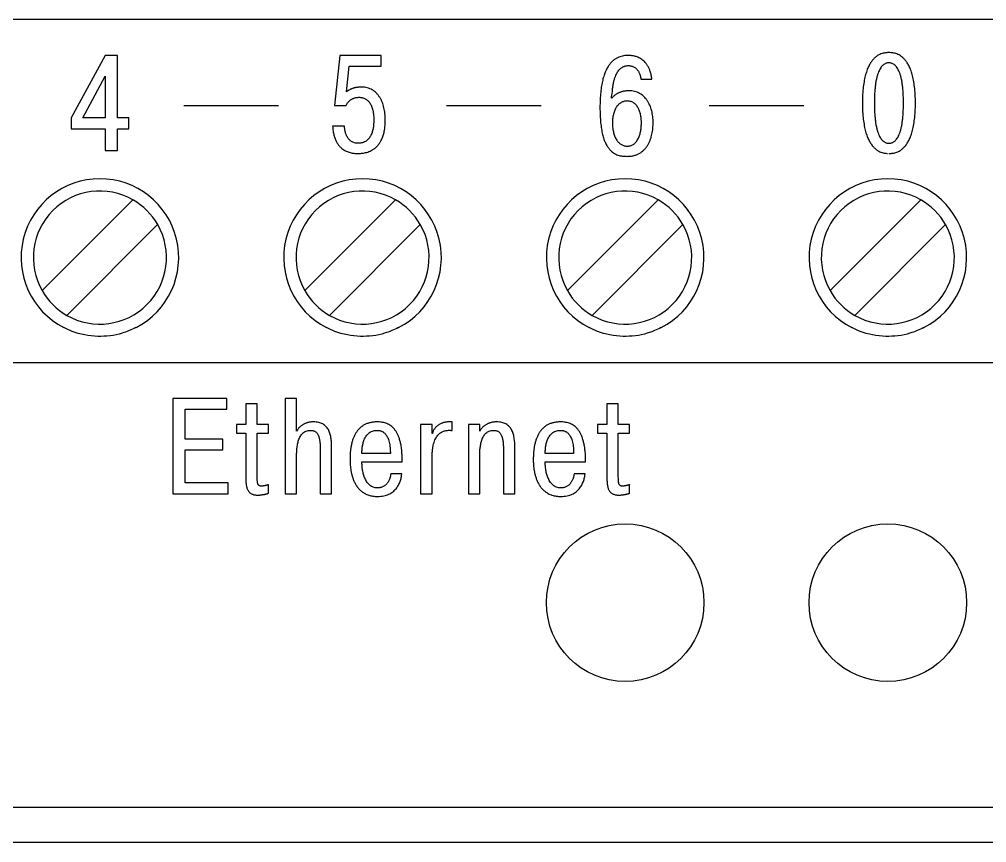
# Model space of a CAD drawing. Header units: millimetres. Extents: x 3520 to 8864, y 403 to 1747.
# Drawn here: x 5606.79 to 5634.41, y 1273.5 to 1297 of the extents above; entities that cross this region are included whole.
import ezdxf

# ---------------------------------------------------------------- set-up
doc = ezdxf.new("R2010")
doc.units = ezdxf.units.MM

msp = doc.modelspace()

# ---------------------------------------------------------------- linework, layer by layer
for p, q in [((5672.842, 1297), (5567.842, 1297)), ((5609.245, 1295.97), (5608.271, 1294.185)), ((5609.59, 1295.97), (5609.245, 1295.97)), ((5609.59, 1294.189), (5609.59, 1295.97)), ((5615.939, 1295.97), (5615.795, 1294.538)), ((5617.122, 1295.97), (5615.939, 1295.97)), ((5617.122, 1295.663), (5617.122, 1295.97)), ((5616.136, 1294.934), (5616.21, 1295.663)), ((5616.21, 1295.663), (5617.122, 1295.663)), ((5608.601, 1294.189), (5609.245, 1295.376)), ((5609.245, 1295.376), (5609.245, 1294.189)), ((5624.537, 1295.316), (5624.54, 1295.291)), ((5624.54, 1295.291), (5624.854, 1295.291)), ((5616.159, 1294.95), (5616.136, 1294.934)), ((5611.487, 1294.545), (5614.196, 1294.545)), ((5615.795, 1294.538), (5616.121, 1294.538)), ((5618.987, 1294.545), (5621.696, 1294.545)), ((5626.487, 1294.545), (5629.196, 1294.545)), ((5608.271, 1294.185), (5608.271, 1293.878)), ((5609.245, 1294.189), (5608.601, 1294.189)), ((5609.916, 1294.189), (5609.59, 1294.189)), ((5609.916, 1293.878), (5609.916, 1294.189)), ((5608.271, 1293.878), (5609.245, 1293.878)), ((5609.245, 1293.878), (5609.245, 1293.253)), ((5609.59, 1293.878), (5609.916, 1293.878)), ((5609.59, 1293.253), (5609.59, 1293.878)), ((5616.078, 1293.948), (5615.737, 1293.948)), ((5616.079, 1293.912), (5616.078, 1293.948)), ((5609.245, 1293.253), (5609.59, 1293.253)), ((5610.034, 1291.85), (5607.442, 1289.257)), ((5617.534, 1291.85), (5614.942, 1289.257)), ((5625.034, 1291.85), (5622.442, 1289.257)), ((5632.534, 1291.85), (5629.942, 1289.257)), ((5608.149, 1288.55), (5610.741, 1291.143)), ((5615.649, 1288.55), (5618.241, 1291.143)), ((5623.149, 1288.55), (5625.741, 1291.143)), ((5630.649, 1288.55), (5633.241, 1291.143)), ((5672.842, 1287.2), (5567.842, 1287.2)), ((5611.178, 1286.177), (5611.178, 1283.46)), ((5612.715, 1286.177), (5611.178, 1286.177)), ((5612.715, 1285.87), (5612.715, 1286.177)), ((5614.709, 1286.177), (5614.383, 1286.177)), ((5614.383, 1286.177), (5614.383, 1283.46)), ((5614.709, 1285.249), (5614.709, 1286.177)), ((5611.524, 1285.87), (5612.715, 1285.87)), ((5611.524, 1285.017), (5611.524, 1285.87)), ((5613.258, 1286.022), (5613.258, 1285.432)), ((5613.584, 1286.022), (5613.258, 1286.022)), ((5613.584, 1285.432), (5613.584, 1286.022)), ((5623.57, 1286.022), (5623.57, 1285.432)), ((5623.896, 1286.022), (5623.57, 1286.022)), ((5623.896, 1285.432), (5623.896, 1286.022)), ((5613.258, 1285.432), (5612.99, 1285.432)), ((5612.99, 1285.432), (5612.99, 1285.191)), ((5613.906, 1285.432), (5613.584, 1285.432)), ((5613.906, 1285.191), (5613.906, 1285.432)), ((5614.73, 1285.282), (5614.709, 1285.249)), ((5618.251, 1285.432), (5618.251, 1283.46)), ((5618.577, 1285.432), (5618.251, 1285.432)), ((5618.577, 1285.18), (5618.577, 1285.432)), ((5619.155, 1285.509), (5619.054, 1285.509)), ((5619.112, 1285.269), (5619.155, 1285.265)), ((5619.155, 1285.265), (5619.155, 1285.509)), ((5619.939, 1285.432), (5619.613, 1285.432)), ((5619.613, 1285.432), (5619.613, 1283.46)), ((5619.939, 1285.249), (5619.939, 1285.432)), ((5619.96, 1285.282), (5619.939, 1285.249)), ((5623.57, 1285.432), (5623.303, 1285.432)), ((5623.303, 1285.432), (5623.303, 1285.191)), ((5624.218, 1285.432), (5623.896, 1285.432)), ((5624.218, 1285.191), (5624.218, 1285.432)), ((5612.606, 1285.017), (5611.524, 1285.017)), ((5612.606, 1284.71), (5612.606, 1285.017)), ((5612.99, 1285.191), (5613.258, 1285.191)), ((5613.258, 1285.191), (5613.258, 1283.891)), ((5613.584, 1285.191), (5613.906, 1285.191)), ((5613.584, 1283.938), (5613.584, 1285.191)), ((5618.585, 1285.18), (5618.577, 1285.18)), ((5618.597, 1285.218), (5618.585, 1285.18)), ((5623.303, 1285.191), (5623.57, 1285.191)), ((5623.57, 1285.191), (5623.57, 1283.891)), ((5623.896, 1285.191), (5624.218, 1285.191)), ((5623.896, 1283.938), (5623.896, 1285.191)), ((5611.524, 1284.71), (5612.606, 1284.71)), ((5611.524, 1283.767), (5611.524, 1284.71)), ((5615.384, 1284.761), (5615.384, 1284.706)), ((5615.384, 1284.706), (5615.384, 1283.46)), ((5615.71, 1283.46), (5615.71, 1284.78)), ((5617.383, 1284.717), (5617.386, 1284.609)), ((5620.614, 1284.761), (5620.614, 1284.706)), ((5620.614, 1284.706), (5620.614, 1283.46)), ((5620.94, 1283.46), (5620.94, 1284.78)), ((5622.617, 1284.717), (5622.62, 1284.609)), ((5614.709, 1283.46), (5614.709, 1284.535)), ((5617.386, 1284.609), (5616.575, 1284.609)), ((5618.577, 1283.46), (5618.577, 1284.462)), ((5619.939, 1283.46), (5619.939, 1284.535)), ((5622.62, 1284.609), (5621.809, 1284.609)), ((5616.575, 1284.369), (5617.728, 1284.369)), ((5616.576, 1284.313), (5616.575, 1284.369)), ((5621.809, 1284.369), (5622.962, 1284.369)), ((5621.81, 1284.313), (5621.809, 1284.369)), ((5613.584, 1283.9), (5613.584, 1283.938)), ((5617.712, 1284.031), (5617.398, 1284.031)), ((5617.706, 1283.978), (5617.712, 1284.031)), ((5622.946, 1284.031), (5622.632, 1284.031)), ((5622.94, 1283.978), (5622.946, 1284.031)), ((5623.897, 1283.9), (5623.896, 1283.938)), ((5612.75, 1283.767), (5611.524, 1283.767)), ((5612.75, 1283.46), (5612.75, 1283.767)), ((5613.906, 1283.472), (5613.906, 1283.72)), ((5624.218, 1283.472), (5624.218, 1283.72)), ((5611.178, 1283.46), (5612.75, 1283.46)), ((5613.89, 1283.467), (5613.906, 1283.472)), ((5614.383, 1283.46), (5614.709, 1283.46)), ((5615.384, 1283.46), (5615.71, 1283.46)), ((5618.251, 1283.46), (5618.577, 1283.46)), ((5619.613, 1283.46), (5619.939, 1283.46)), ((5620.614, 1283.46), (5620.94, 1283.46)), ((5624.202, 1283.467), (5624.218, 1283.472)), ((5672.842, 1274.5), (5567.842, 1274.5)), ((5671.842, 1273.5), (5568.842, 1273.5))]:
    msp.add_line(p, q)
for centre in [(5624.092, 1280.35), (5631.592, 1280.35)]:
    msp.add_circle(centre, 2.25)
for centre, radius, start, end in [((5609.092, 1290.2), 2.25, 297.266, 242.734), ((5616.592, 1290.2), 2.25, 297.266, 242.734), ((5624.092, 1290.2), 2.25, 297.266, 242.734), ((5631.592, 1290.2), 2.25, 297.266, 242.734), ((5609.092, 1290.2), 1.9, 60.2575, 209.7425), ((5616.592, 1290.2), 1.9, 60.2575, 209.7425), ((5624.092, 1290.2), 1.9, 60.2575, 209.7425), ((5631.592, 1290.2), 1.9, 60.2575, 209.7425), ((5609.092, 1290.2), 1.9, 29.7425, 60.2575), ((5616.592, 1290.2), 1.9, 29.7425, 60.2575), ((5624.092, 1290.2), 1.9, 29.7425, 60.2575), ((5631.592, 1290.2), 1.9, 29.7425, 60.2575), ((5609.092, 1290.2), 1.9, 240.2575, 29.7425), ((5616.592, 1290.2), 1.9, 240.2575, 29.7425), ((5624.092, 1290.2), 1.9, 240.2575, 29.7425), ((5631.592, 1290.2), 1.9, 240.2575, 29.7425), ((5609.092, 1290.2), 1.9, 209.7425, 240.2575), ((5616.592, 1290.2), 1.9, 209.7425, 240.2575), ((5624.092, 1290.2), 1.9, 209.7425, 240.2575), ((5631.592, 1290.2), 1.9, 209.7425, 240.2575)]:
    msp.add_arc(centre, radius, start, end)
for points in [[(5631.623, 1293.171), (5631.662, 1293.172), (5631.709, 1293.176), (5631.762, 1293.184), (5631.819, 1293.199), (5631.881, 1293.223), (5631.944, 1293.257), (5632.008, 1293.304), (5632.071, 1293.366), (5632.132, 1293.444), (5632.189, 1293.54), (5632.241, 1293.656), (5632.287, 1293.795), (5632.325, 1293.958), (5632.354, 1294.147), (5632.373, 1294.364), (5632.379, 1294.612), (5632.373, 1294.859), (5632.354, 1295.076), (5632.325, 1295.265), (5632.287, 1295.427), (5632.241, 1295.566), (5632.189, 1295.683), (5632.132, 1295.779), (5632.071, 1295.857), (5632.008, 1295.918), (5631.944, 1295.965), (5631.881, 1295.999), (5631.819, 1296.023), (5631.762, 1296.038), (5631.709, 1296.047), (5631.662, 1296.05), (5631.623, 1296.051), (5631.583, 1296.05), (5631.537, 1296.047), (5631.484, 1296.038), (5631.426, 1296.023), (5631.365, 1295.999), (5631.301, 1295.965), (5631.238, 1295.918), (5631.174, 1295.857), (5631.114, 1295.779), (5631.056, 1295.683), (5631.004, 1295.566), (5630.958, 1295.427), (5630.92, 1295.265), (5630.891, 1295.076), (5630.872, 1294.859), (5630.866, 1294.612), (5630.872, 1294.364), (5630.891, 1294.147), (5630.92, 1293.958), (5630.958, 1293.795), (5631.004, 1293.656), (5631.056, 1293.54), (5631.114, 1293.444), (5631.174, 1293.366), (5631.238, 1293.304), (5631.301, 1293.257), (5631.365, 1293.223), (5631.426, 1293.199), (5631.484, 1293.184), (5631.537, 1293.176), (5631.583, 1293.172)], [(5624.854, 1295.291), (5624.835, 1295.406), (5624.807, 1295.508), (5624.773, 1295.597), (5624.733, 1295.673), (5624.688, 1295.739), (5624.64, 1295.794), (5624.589, 1295.839), (5624.536, 1295.876), (5624.483, 1295.905), (5624.43, 1295.928), (5624.379, 1295.944), (5624.33, 1295.956), (5624.285, 1295.963), (5624.245, 1295.967), (5624.211, 1295.969), (5624.183, 1295.97), (5624.116, 1295.967), (5624.047, 1295.959), (5623.977, 1295.944), (5623.907, 1295.921), (5623.838, 1295.887), (5623.771, 1295.843), (5623.706, 1295.786), (5623.645, 1295.715), (5623.588, 1295.629), (5623.535, 1295.526), (5623.489, 1295.405), (5623.449, 1295.264), (5623.416, 1295.103), (5623.392, 1294.919), (5623.377, 1294.712), (5623.372, 1294.48), (5623.377, 1294.251), (5623.391, 1294.049), (5623.415, 1293.871), (5623.446, 1293.717), (5623.485, 1293.584), (5623.529, 1293.472), (5623.58, 1293.377), (5623.635, 1293.3), (5623.694, 1293.238), (5623.756, 1293.189), (5623.82, 1293.152), (5623.886, 1293.125), (5623.952, 1293.107), (5624.019, 1293.096), (5624.084, 1293.091), (5624.148, 1293.09), (5624.252, 1293.096), (5624.347, 1293.114), (5624.433, 1293.142), (5624.509, 1293.181), (5624.578, 1293.228), (5624.638, 1293.284), (5624.691, 1293.346), (5624.737, 1293.414), (5624.776, 1293.486), (5624.808, 1293.563), (5624.835, 1293.642), (5624.855, 1293.724), (5624.871, 1293.806), (5624.881, 1293.888), (5624.887, 1293.97), (5624.889, 1294.049), (5624.887, 1294.138), (5624.879, 1294.225), (5624.866, 1294.31), (5624.848, 1294.393), (5624.825, 1294.472), (5624.796, 1294.547), (5624.762, 1294.618), (5624.722, 1294.684), (5624.676, 1294.744), (5624.625, 1294.798), (5624.568, 1294.845), (5624.504, 1294.885), (5624.435, 1294.917), (5624.36, 1294.941), (5624.278, 1294.956), (5624.19, 1294.961), (5624.154, 1294.96), (5624.117, 1294.957), (5624.081, 1294.952), (5624.046, 1294.946), (5624.011, 1294.938), (5623.977, 1294.928), (5623.944, 1294.916), (5623.913, 1294.904), (5623.882, 1294.889), (5623.853, 1294.873), (5623.825, 1294.855), (5623.799, 1294.836), (5623.775, 1294.816), (5623.752, 1294.794), (5623.732, 1294.771), (5623.713, 1294.747), (5623.72, 1294.895), (5623.732, 1295.026), (5623.75, 1295.142), (5623.771, 1295.243), (5623.797, 1295.331), (5623.826, 1295.407), (5623.858, 1295.471), (5623.892, 1295.524), (5623.928, 1295.568), (5623.965, 1295.603), (5624.003, 1295.63), (5624.04, 1295.65), (5624.077, 1295.664), (5624.113, 1295.673), (5624.147, 1295.677), (5624.179, 1295.679), (5624.228, 1295.676), (5624.273, 1295.667), (5624.314, 1295.654), (5624.35, 1295.636), (5624.382, 1295.614), (5624.411, 1295.59), (5624.436, 1295.562), (5624.458, 1295.533), (5624.477, 1295.502), (5624.493, 1295.47), (5624.507, 1295.437), (5624.517, 1295.405), (5624.526, 1295.374), (5624.532, 1295.344), (5624.537, 1295.316)], [(5631.623, 1293.463), (5631.585, 1293.466), (5631.548, 1293.474), (5631.511, 1293.489), (5631.474, 1293.512), (5631.439, 1293.542), (5631.404, 1293.582), (5631.372, 1293.63), (5631.341, 1293.689), (5631.313, 1293.759), (5631.287, 1293.84), (5631.264, 1293.934), (5631.244, 1294.041), (5631.229, 1294.161), (5631.217, 1294.296), (5631.21, 1294.446), (5631.207, 1294.612), (5631.21, 1294.777), (5631.217, 1294.927), (5631.229, 1295.062), (5631.244, 1295.182), (5631.264, 1295.289), (5631.287, 1295.382), (5631.313, 1295.464), (5631.341, 1295.534), (5631.372, 1295.592), (5631.404, 1295.641), (5631.439, 1295.68), (5631.474, 1295.711), (5631.511, 1295.733), (5631.548, 1295.749), (5631.585, 1295.757), (5631.623, 1295.76), (5631.66, 1295.757), (5631.697, 1295.749), (5631.735, 1295.733), (5631.771, 1295.711), (5631.807, 1295.68), (5631.841, 1295.641), (5631.874, 1295.592), (5631.904, 1295.534), (5631.933, 1295.464), (5631.959, 1295.382), (5631.982, 1295.289), (5632.001, 1295.182), (5632.017, 1295.062), (5632.028, 1294.927), (5632.035, 1294.777), (5632.038, 1294.612), (5632.035, 1294.446), (5632.028, 1294.296), (5632.017, 1294.161), (5632.001, 1294.041), (5631.982, 1293.934), (5631.959, 1293.84), (5631.933, 1293.759), (5631.904, 1293.689), (5631.874, 1293.63), (5631.841, 1293.582), (5631.807, 1293.542), (5631.771, 1293.512), (5631.735, 1293.489), (5631.697, 1293.474), (5631.66, 1293.466), (5631.623, 1293.463)], [(5615.737, 1293.948), (5615.751, 1293.812), (5615.775, 1293.694), (5615.808, 1293.591), (5615.849, 1293.502), (5615.895, 1293.427), (5615.947, 1293.364), (5616.003, 1293.313), (5616.061, 1293.271), (5616.12, 1293.239), (5616.18, 1293.214), (5616.238, 1293.196), (5616.293, 1293.184), (5616.345, 1293.177), (5616.392, 1293.173), (5616.433, 1293.171), (5616.466, 1293.171), (5616.511, 1293.172), (5616.562, 1293.176), (5616.619, 1293.183), (5616.679, 1293.195), (5616.743, 1293.213), (5616.807, 1293.238), (5616.872, 1293.272), (5616.936, 1293.315), (5616.997, 1293.369), (5617.054, 1293.434), (5617.106, 1293.513), (5617.152, 1293.605), (5617.19, 1293.713), (5617.218, 1293.837), (5617.236, 1293.978), (5617.242, 1294.138), (5617.24, 1294.225), (5617.233, 1294.312), (5617.221, 1294.396), (5617.203, 1294.479), (5617.181, 1294.559), (5617.153, 1294.636), (5617.12, 1294.709), (5617.081, 1294.776), (5617.037, 1294.839), (5616.987, 1294.895), (5616.931, 1294.944), (5616.869, 1294.986), (5616.801, 1295.02), (5616.727, 1295.045), (5616.647, 1295.06), (5616.559, 1295.066), (5616.527, 1295.065), (5616.495, 1295.064), (5616.465, 1295.061), (5616.435, 1295.057), (5616.407, 1295.053), (5616.379, 1295.047), (5616.352, 1295.041), (5616.326, 1295.033), (5616.301, 1295.024), (5616.276, 1295.014), (5616.252, 1295.004), (5616.228, 1294.992), (5616.205, 1294.979), (5616.182, 1294.965), (5616.159, 1294.95)], [(5616.121, 1294.538), (5616.132, 1294.564), (5616.146, 1294.589), (5616.161, 1294.613), (5616.178, 1294.635), (5616.197, 1294.656), (5616.218, 1294.676), (5616.24, 1294.694), (5616.264, 1294.71), (5616.289, 1294.724), (5616.315, 1294.737), (5616.343, 1294.748), (5616.371, 1294.758), (5616.4, 1294.765), (5616.431, 1294.77), (5616.462, 1294.773), (5616.493, 1294.775), (5616.534, 1294.773), (5616.574, 1294.767), (5616.613, 1294.756), (5616.651, 1294.742), (5616.687, 1294.722), (5616.722, 1294.698), (5616.754, 1294.668), (5616.785, 1294.633), (5616.812, 1294.593), (5616.837, 1294.546), (5616.859, 1294.494), (5616.878, 1294.436), (5616.893, 1294.37), (5616.904, 1294.299), (5616.91, 1294.22), (5616.913, 1294.134), (5616.912, 1294.079), (5616.909, 1294.022), (5616.904, 1293.964), (5616.896, 1293.906), (5616.885, 1293.849), (5616.871, 1293.794), (5616.853, 1293.74), (5616.831, 1293.689), (5616.804, 1293.642), (5616.773, 1293.598), (5616.737, 1293.56), (5616.695, 1293.527), (5616.647, 1293.5), (5616.594, 1293.48), (5616.533, 1293.467), (5616.466, 1293.463), (5616.412, 1293.466), (5616.363, 1293.476), (5616.318, 1293.492), (5616.278, 1293.513), (5616.242, 1293.539), (5616.211, 1293.568), (5616.183, 1293.601), (5616.159, 1293.637), (5616.138, 1293.675), (5616.121, 1293.714), (5616.108, 1293.754), (5616.096, 1293.795), (5616.088, 1293.835), (5616.083, 1293.875), (5616.079, 1293.912)], [(5623.729, 1294.041), (5623.731, 1294.12), (5623.738, 1294.193), (5623.749, 1294.26), (5623.764, 1294.323), (5623.782, 1294.379), (5623.804, 1294.431), (5623.829, 1294.477), (5623.857, 1294.518), (5623.888, 1294.554), (5623.921, 1294.585), (5623.956, 1294.611), (5623.992, 1294.633), (5624.031, 1294.649), (5624.07, 1294.661), (5624.111, 1294.667), (5624.152, 1294.67), (5624.209, 1294.665), (5624.26, 1294.653), (5624.307, 1294.634), (5624.349, 1294.608), (5624.386, 1294.576), (5624.419, 1294.539), (5624.448, 1294.498), (5624.473, 1294.453), (5624.494, 1294.405), (5624.512, 1294.355), (5624.526, 1294.304), (5624.537, 1294.252), (5624.545, 1294.2), (5624.551, 1294.149), (5624.554, 1294.1), (5624.555, 1294.053), (5624.554, 1293.995), (5624.55, 1293.937), (5624.544, 1293.878), (5624.535, 1293.82), (5624.523, 1293.763), (5624.508, 1293.707), (5624.489, 1293.654), (5624.468, 1293.604), (5624.442, 1293.557), (5624.413, 1293.514), (5624.381, 1293.476), (5624.344, 1293.444), (5624.304, 1293.417), (5624.259, 1293.398), (5624.209, 1293.386), (5624.156, 1293.381), (5624.11, 1293.384), (5624.066, 1293.393), (5624.024, 1293.407), (5623.984, 1293.426), (5623.947, 1293.451), (5623.911, 1293.481), (5623.879, 1293.516), (5623.849, 1293.556), (5623.822, 1293.6), (5623.798, 1293.65), (5623.778, 1293.704), (5623.761, 1293.763), (5623.747, 1293.826), (5623.737, 1293.893), (5623.731, 1293.965), (5623.729, 1294.041)], [(5614.709, 1284.535), (5614.709, 1284.583), (5614.711, 1284.636), (5614.714, 1284.692), (5614.718, 1284.751), (5614.726, 1284.812), (5614.736, 1284.873), (5614.75, 1284.933), (5614.767, 1284.992), (5614.789, 1285.048), (5614.816, 1285.1), (5614.848, 1285.147), (5614.886, 1285.188), (5614.93, 1285.222), (5614.981, 1285.247), (5615.039, 1285.263), (5615.105, 1285.269), (5615.15, 1285.266), (5615.189, 1285.257), (5615.224, 1285.242), (5615.255, 1285.222), (5615.282, 1285.198), (5615.304, 1285.168), (5615.323, 1285.135), (5615.339, 1285.098), (5615.352, 1285.057), (5615.362, 1285.014), (5615.37, 1284.967), (5615.376, 1284.918), (5615.38, 1284.867), (5615.383, 1284.815), (5615.384, 1284.761)], [(5615.71, 1284.78), (5615.709, 1284.853), (5615.706, 1284.924), (5615.7, 1284.993), (5615.691, 1285.059), (5615.678, 1285.123), (5615.661, 1285.183), (5615.64, 1285.239), (5615.615, 1285.292), (5615.584, 1285.339), (5615.548, 1285.382), (5615.505, 1285.419), (5615.456, 1285.451), (5615.401, 1285.476), (5615.339, 1285.494), (5615.268, 1285.505), (5615.19, 1285.509), (5615.154, 1285.508), (5615.118, 1285.506), (5615.083, 1285.501), (5615.048, 1285.494), (5615.014, 1285.485), (5614.98, 1285.474), (5614.948, 1285.461), (5614.916, 1285.446), (5614.886, 1285.429), (5614.856, 1285.41), (5614.828, 1285.389), (5614.801, 1285.365), (5614.776, 1285.34), (5614.752, 1285.312), (5614.73, 1285.282)], [(5617.728, 1284.369), (5617.728, 1284.379), (5617.728, 1284.39), (5617.728, 1284.401), (5617.728, 1284.411), (5617.728, 1284.422), (5617.728, 1284.433), (5617.728, 1284.443), (5617.727, 1284.454), (5617.727, 1284.464), (5617.727, 1284.475), (5617.727, 1284.485), (5617.726, 1284.496), (5617.726, 1284.507), (5617.725, 1284.518), (5617.725, 1284.528), (5617.724, 1284.539), (5617.713, 1284.683), (5617.696, 1284.813), (5617.673, 1284.928), (5617.643, 1285.031), (5617.609, 1285.122), (5617.57, 1285.201), (5617.526, 1285.269), (5617.478, 1285.327), (5617.427, 1285.375), (5617.373, 1285.415), (5617.316, 1285.447), (5617.257, 1285.471), (5617.196, 1285.489), (5617.133, 1285.501), (5617.07, 1285.507), (5617.006, 1285.509), (5616.901, 1285.504), (5616.806, 1285.487), (5616.719, 1285.461), (5616.64, 1285.424), (5616.569, 1285.379), (5616.506, 1285.325), (5616.45, 1285.263), (5616.402, 1285.194), (5616.36, 1285.117), (5616.325, 1285.035), (5616.296, 1284.946), (5616.273, 1284.853), (5616.255, 1284.755), (5616.243, 1284.653), (5616.236, 1284.547), (5616.234, 1284.438), (5616.234, 1284.397), (5616.236, 1284.342), (5616.24, 1284.274), (5616.248, 1284.198), (5616.26, 1284.114), (5616.279, 1284.026), (5616.304, 1283.935), (5616.337, 1283.843), (5616.379, 1283.754), (5616.432, 1283.669), (5616.496, 1283.591), (5616.573, 1283.522), (5616.663, 1283.464), (5616.767, 1283.42), (5616.888, 1283.392), (5617.025, 1283.382), (5617.115, 1283.386), (5617.198, 1283.399), (5617.273, 1283.418), (5617.341, 1283.445), (5617.402, 1283.477), (5617.457, 1283.515), (5617.505, 1283.557), (5617.548, 1283.603), (5617.585, 1283.653), (5617.617, 1283.704), (5617.643, 1283.758), (5617.665, 1283.813), (5617.683, 1283.869), (5617.697, 1283.924), (5617.706, 1283.978)], [(5616.575, 1284.609), (5616.575, 1284.645), (5616.576, 1284.687), (5616.58, 1284.735), (5616.585, 1284.786), (5616.594, 1284.839), (5616.606, 1284.894), (5616.621, 1284.95), (5616.641, 1285.004), (5616.665, 1285.057), (5616.695, 1285.106), (5616.73, 1285.151), (5616.771, 1285.19), (5616.819, 1285.223), (5616.874, 1285.248), (5616.936, 1285.263), (5617.006, 1285.269), (5617.03, 1285.268), (5617.057, 1285.266), (5617.085, 1285.26), (5617.116, 1285.252), (5617.147, 1285.239), (5617.178, 1285.222), (5617.209, 1285.198), (5617.24, 1285.169), (5617.269, 1285.132), (5617.296, 1285.087), (5617.321, 1285.034), (5617.342, 1284.971), (5617.36, 1284.897), (5617.374, 1284.813), (5617.383, 1284.717)], [(5618.577, 1284.462), (5618.577, 1284.473), (5618.577, 1284.485), (5618.578, 1284.497), (5618.578, 1284.509), (5618.578, 1284.521), (5618.579, 1284.533), (5618.579, 1284.545), (5618.58, 1284.557), (5618.58, 1284.569), (5618.581, 1284.581), (5618.582, 1284.593), (5618.582, 1284.605), (5618.583, 1284.616), (5618.584, 1284.628), (5618.584, 1284.64), (5618.585, 1284.652), (5618.596, 1284.754), (5618.612, 1284.844), (5618.634, 1284.924), (5618.66, 1284.994), (5618.69, 1285.054), (5618.724, 1285.105), (5618.761, 1285.148), (5618.8, 1285.184), (5618.842, 1285.212), (5618.886, 1285.234), (5618.93, 1285.25), (5618.976, 1285.261), (5619.021, 1285.268), (5619.067, 1285.27), (5619.112, 1285.269)], [(5619.054, 1285.509), (5619.018, 1285.508), (5618.981, 1285.504), (5618.944, 1285.497), (5618.907, 1285.488), (5618.871, 1285.476), (5618.835, 1285.461), (5618.801, 1285.444), (5618.767, 1285.425), (5618.736, 1285.402), (5618.706, 1285.378), (5618.679, 1285.351), (5618.654, 1285.321), (5618.632, 1285.289), (5618.613, 1285.255), (5618.597, 1285.218)], [(5619.939, 1284.535), (5619.939, 1284.583), (5619.941, 1284.636), (5619.944, 1284.692), (5619.948, 1284.751), (5619.956, 1284.812), (5619.966, 1284.873), (5619.98, 1284.933), (5619.997, 1284.992), (5620.019, 1285.048), (5620.046, 1285.1), (5620.078, 1285.147), (5620.116, 1285.188), (5620.16, 1285.222), (5620.211, 1285.247), (5620.269, 1285.263), (5620.335, 1285.269), (5620.38, 1285.266), (5620.419, 1285.257), (5620.454, 1285.242), (5620.485, 1285.222), (5620.512, 1285.198), (5620.534, 1285.168), (5620.553, 1285.135), (5620.569, 1285.098), (5620.582, 1285.057), (5620.592, 1285.014), (5620.6, 1284.967), (5620.606, 1284.918), (5620.61, 1284.867), (5620.613, 1284.815), (5620.614, 1284.761)], [(5620.94, 1284.78), (5620.939, 1284.853), (5620.936, 1284.924), (5620.93, 1284.993), (5620.921, 1285.059), (5620.908, 1285.123), (5620.891, 1285.183), (5620.87, 1285.239), (5620.845, 1285.292), (5620.814, 1285.339), (5620.777, 1285.382), (5620.735, 1285.419), (5620.686, 1285.451), (5620.631, 1285.476), (5620.568, 1285.494), (5620.498, 1285.505), (5620.42, 1285.509), (5620.384, 1285.508), (5620.348, 1285.506), (5620.313, 1285.501), (5620.278, 1285.494), (5620.244, 1285.485), (5620.21, 1285.474), (5620.178, 1285.461), (5620.146, 1285.446), (5620.116, 1285.429), (5620.086, 1285.41), (5620.058, 1285.389), (5620.031, 1285.365), (5620.006, 1285.34), (5619.982, 1285.312), (5619.96, 1285.282)], [(5622.962, 1284.369), (5622.962, 1284.379), (5622.962, 1284.39), (5622.962, 1284.401), (5622.962, 1284.411), (5622.962, 1284.422), (5622.961, 1284.433), (5622.961, 1284.443), (5622.961, 1284.454), (5622.961, 1284.464), (5622.961, 1284.475), (5622.96, 1284.485), (5622.96, 1284.496), (5622.96, 1284.507), (5622.959, 1284.518), (5622.958, 1284.528), (5622.958, 1284.539), (5622.947, 1284.683), (5622.93, 1284.813), (5622.906, 1284.928), (5622.877, 1285.031), (5622.843, 1285.122), (5622.804, 1285.201), (5622.76, 1285.269), (5622.712, 1285.327), (5622.661, 1285.375), (5622.607, 1285.415), (5622.55, 1285.447), (5622.491, 1285.471), (5622.43, 1285.489), (5622.367, 1285.501), (5622.304, 1285.507), (5622.24, 1285.509), (5622.135, 1285.504), (5622.04, 1285.487), (5621.953, 1285.461), (5621.874, 1285.424), (5621.803, 1285.379), (5621.74, 1285.325), (5621.684, 1285.263), (5621.635, 1285.194), (5621.594, 1285.117), (5621.559, 1285.035), (5621.53, 1284.946), (5621.506, 1284.853), (5621.489, 1284.755), (5621.477, 1284.653), (5621.47, 1284.547), (5621.468, 1284.438), (5621.468, 1284.397), (5621.47, 1284.342), (5621.474, 1284.274), (5621.482, 1284.198), (5621.494, 1284.114), (5621.512, 1284.026), (5621.538, 1283.935), (5621.571, 1283.843), (5621.613, 1283.754), (5621.666, 1283.669), (5621.73, 1283.591), (5621.806, 1283.522), (5621.897, 1283.464), (5622.001, 1283.42), (5622.122, 1283.392), (5622.259, 1283.382), (5622.349, 1283.386), (5622.432, 1283.399), (5622.507, 1283.418), (5622.575, 1283.445), (5622.636, 1283.477), (5622.69, 1283.515), (5622.739, 1283.557), (5622.782, 1283.603), (5622.819, 1283.653), (5622.851, 1283.704), (5622.877, 1283.758), (5622.899, 1283.813), (5622.917, 1283.869), (5622.931, 1283.924), (5622.94, 1283.978)], [(5621.809, 1284.609), (5621.809, 1284.645), (5621.81, 1284.687), (5621.814, 1284.735), (5621.819, 1284.786), (5621.828, 1284.839), (5621.839, 1284.894), (5621.855, 1284.95), (5621.875, 1285.004), (5621.899, 1285.057), (5621.929, 1285.106), (5621.964, 1285.151), (5622.005, 1285.19), (5622.053, 1285.223), (5622.108, 1285.248), (5622.17, 1285.263), (5622.24, 1285.269), (5622.264, 1285.268), (5622.291, 1285.266), (5622.319, 1285.26), (5622.349, 1285.252), (5622.381, 1285.239), (5622.412, 1285.222), (5622.443, 1285.198), (5622.474, 1285.169), (5622.503, 1285.132), (5622.53, 1285.087), (5622.555, 1285.034), (5622.576, 1284.971), (5622.594, 1284.897), (5622.608, 1284.813), (5622.617, 1284.717)], [(5617.398, 1284.031), (5617.394, 1283.997), (5617.388, 1283.962), (5617.379, 1283.927), (5617.368, 1283.892), (5617.354, 1283.857), (5617.338, 1283.823), (5617.32, 1283.791), (5617.298, 1283.76), (5617.274, 1283.731), (5617.246, 1283.705), (5617.216, 1283.682), (5617.183, 1283.662), (5617.147, 1283.646), (5617.107, 1283.634), (5617.064, 1283.626), (5617.017, 1283.623), (5616.955, 1283.629), (5616.898, 1283.644), (5616.847, 1283.668), (5616.801, 1283.7), (5616.76, 1283.739), (5616.723, 1283.784), (5616.691, 1283.835), (5616.664, 1283.89), (5616.641, 1283.948), (5616.621, 1284.008), (5616.606, 1284.07), (5616.594, 1284.132), (5616.585, 1284.194), (5616.579, 1284.255), (5616.576, 1284.313)], [(5622.632, 1284.031), (5622.628, 1283.997), (5622.622, 1283.962), (5622.613, 1283.927), (5622.602, 1283.892), (5622.588, 1283.857), (5622.572, 1283.823), (5622.553, 1283.791), (5622.532, 1283.76), (5622.508, 1283.731), (5622.48, 1283.705), (5622.45, 1283.682), (5622.417, 1283.662), (5622.38, 1283.646), (5622.341, 1283.634), (5622.298, 1283.626), (5622.251, 1283.623), (5622.189, 1283.629), (5622.132, 1283.644), (5622.081, 1283.668), (5622.034, 1283.7), (5621.993, 1283.739), (5621.957, 1283.784), (5621.925, 1283.835), (5621.898, 1283.89), (5621.875, 1283.948), (5621.855, 1284.008), (5621.84, 1284.07), (5621.827, 1284.132), (5621.819, 1284.194), (5621.813, 1284.255), (5621.81, 1284.313)], [(5613.258, 1283.891), (5613.259, 1283.833), (5613.262, 1283.78), (5613.267, 1283.73), (5613.275, 1283.683), (5613.285, 1283.641), (5613.298, 1283.602), (5613.313, 1283.568), (5613.331, 1283.537), (5613.353, 1283.509), (5613.377, 1283.486), (5613.405, 1283.466), (5613.437, 1283.45), (5613.472, 1283.437), (5613.51, 1283.428), (5613.553, 1283.423), (5613.599, 1283.421), (5613.619, 1283.421), (5613.638, 1283.422), (5613.658, 1283.423), (5613.678, 1283.425), (5613.698, 1283.427), (5613.718, 1283.43), (5613.739, 1283.433), (5613.759, 1283.436), (5613.779, 1283.44), (5613.798, 1283.444), (5613.818, 1283.448), (5613.836, 1283.452), (5613.855, 1283.457), (5613.873, 1283.462), (5613.89, 1283.467)], [(5613.906, 1283.72), (5613.894, 1283.715), (5613.882, 1283.711), (5613.869, 1283.706), (5613.857, 1283.702), (5613.844, 1283.698), (5613.83, 1283.695), (5613.817, 1283.692), (5613.804, 1283.689), (5613.791, 1283.686), (5613.777, 1283.684), (5613.764, 1283.682), (5613.752, 1283.681), (5613.739, 1283.679), (5613.727, 1283.678), (5613.715, 1283.678), (5613.704, 1283.678), (5613.687, 1283.678), (5613.671, 1283.68), (5613.657, 1283.684), (5613.645, 1283.689), (5613.634, 1283.696), (5613.624, 1283.705), (5613.615, 1283.716), (5613.608, 1283.729), (5613.602, 1283.745), (5613.597, 1283.763), (5613.592, 1283.784), (5613.589, 1283.809), (5613.587, 1283.836), (5613.585, 1283.866), (5613.584, 1283.9)], [(5623.57, 1283.891), (5623.572, 1283.833), (5623.575, 1283.78), (5623.58, 1283.73), (5623.587, 1283.683), (5623.598, 1283.641), (5623.61, 1283.602), (5623.626, 1283.568), (5623.644, 1283.537), (5623.665, 1283.509), (5623.69, 1283.486), (5623.718, 1283.466), (5623.749, 1283.45), (5623.784, 1283.437), (5623.823, 1283.428), (5623.865, 1283.423), (5623.912, 1283.421), (5623.931, 1283.421), (5623.951, 1283.422), (5623.971, 1283.423), (5623.99, 1283.425), (5624.011, 1283.427), (5624.031, 1283.43), (5624.051, 1283.433), (5624.071, 1283.436), (5624.091, 1283.44), (5624.111, 1283.444), (5624.13, 1283.448), (5624.149, 1283.452), (5624.167, 1283.457), (5624.185, 1283.462), (5624.202, 1283.467)], [(5624.218, 1283.72), (5624.207, 1283.715), (5624.194, 1283.711), (5624.182, 1283.706), (5624.169, 1283.702), (5624.156, 1283.698), (5624.143, 1283.695), (5624.13, 1283.692), (5624.116, 1283.689), (5624.103, 1283.686), (5624.09, 1283.684), (5624.077, 1283.682), (5624.064, 1283.681), (5624.052, 1283.679), (5624.04, 1283.678), (5624.028, 1283.678), (5624.017, 1283.678), (5623.999, 1283.678), (5623.984, 1283.68), (5623.97, 1283.684), (5623.957, 1283.689), (5623.946, 1283.696), (5623.936, 1283.705), (5623.928, 1283.716), (5623.92, 1283.729), (5623.914, 1283.745), (5623.909, 1283.763), (5623.905, 1283.784), (5623.902, 1283.809), (5623.899, 1283.836), (5623.898, 1283.866), (5623.897, 1283.9)]]:
    msp.add_spline(points, degree=3)
for points, knots in [([(5610.122, 1288.2), (5609.991, 1288.142), (5609.646, 1287.988), (5609.014, 1287.915), (5608.443, 1288.02), (5608.14, 1288.163), (5608.061, 1288.2)], [0, 0, 0, 0, 0.2011524, 0.5287637, 0.877649, 1, 1, 1, 1]), ([(5617.622, 1288.2), (5617.491, 1288.142), (5617.146, 1287.988), (5616.514, 1287.915), (5615.943, 1288.02), (5615.64, 1288.163), (5615.561, 1288.2)], [0, 0, 0, 0, 0.201154, 0.528765, 0.877652, 1, 1, 1, 1]), ([(5625.122, 1288.2), (5624.991, 1288.142), (5624.646, 1287.988), (5624.014, 1287.915), (5623.443, 1288.02), (5623.14, 1288.163), (5623.061, 1288.2)], [0, 0, 0, 0, 0.201153, 0.528764, 0.877652, 1, 1, 1, 1]), ([(5632.622, 1288.2), (5632.491, 1288.142), (5632.146, 1287.988), (5631.514, 1287.915), (5630.943, 1288.02), (5630.64, 1288.163), (5630.561, 1288.2)], [0, 0, 0, 0, 0.201153, 0.528764, 0.877652, 1, 1, 1, 1])]:
    msp.add_open_spline(points, degree=3, knots=knots)

doc.saveas('drawing.dxf')
